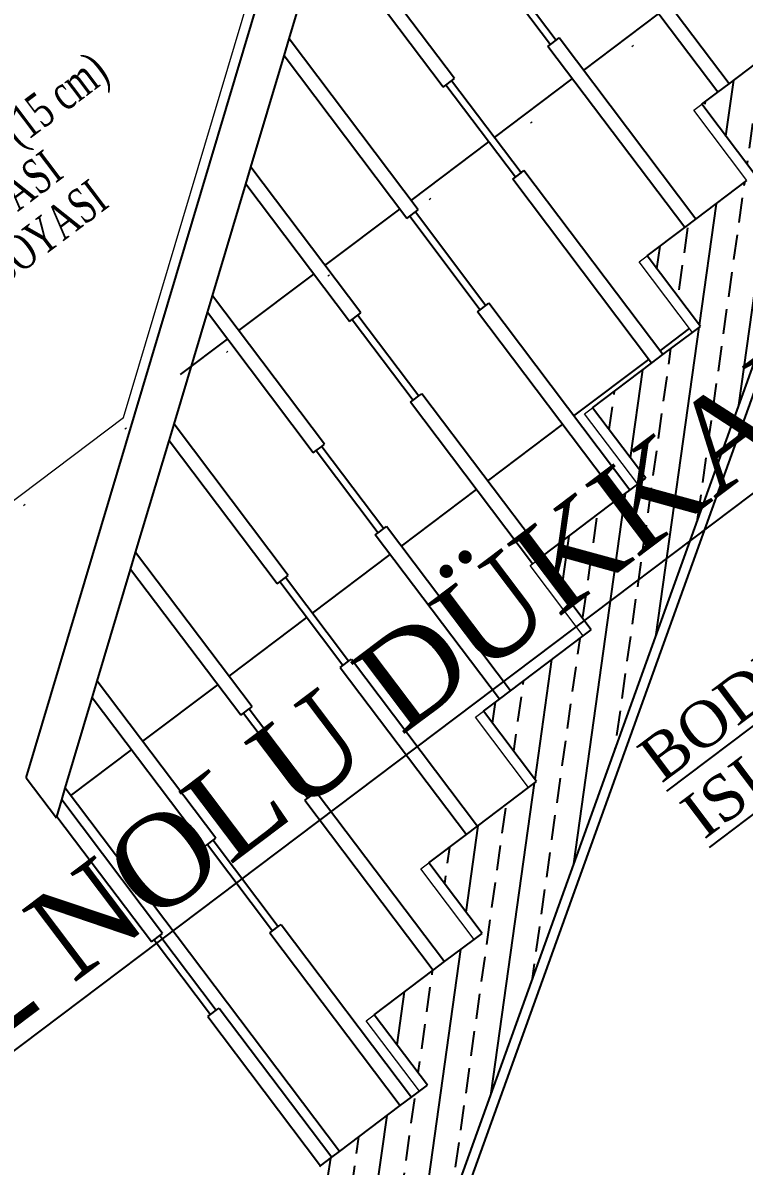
# Model space of a CAD drawing. Header units: millimetres. Extents: x 2232 to 85269, y -3593 to 5869.
# Drawn here: x 3815.8 to 3851.9, y 4172.1 to 4229.2 of the extents above; entities that cross this region are included whole.
import ezdxf

# ---------------------------------------------------------------- set-up
doc = ezdxf.new("R2010")
doc.units = ezdxf.units.MM
doc.linetypes.add('DOTX2', pattern=[0.5, 0, -0.5])
for name, color, linetype, lineweight in [('iz', 1, 'DOTX2', 20), ('sıva iç', 21, 'Continuous', 0), ('ÖLÇÜ İÇ', 7, 'Continuous', 9)]:
    doc.layers.add(name, color=color, linetype=linetype, lineweight=lineweight)
doc.layers.add('Standart', color=7, linetype='Continuous')
doc.layers.add('Yazi', color=7, linetype='Continuous')
doc.styles.add('Times roman', font='times.ttf')
doc.styles.add('UNIVCH', font='times.ttf', dxfattribs={"width": 0.7})

# ---------------------------------------------------------------- blocks, each defined once
blk = doc.blocks.new('IDE991Entity4359')
at = {"layer": 'Standart', "linetype": 'Continuous', "lineweight": -3}
h = blk.add_hatch(dxfattribs=at)
h.set_pattern_fill('ANSI33', color=171, scale=40, style=0)
h.set_pattern_definition([(45, (0, 0), (-7.07107, 7.07107), []), (45, (7.071, 0), (-7.07107, 7.07107), [5, -2.5])])
h.paths.add_polyline_path([(621, 17.35), (405, -123.82), (405, -91.18), (432, -91.18), (432, -73.53), (459, -73.53), (459, -55.88), (486, -55.88), (486, -38.24), (513, -38.24), (513, -20.59), (540, -20.59), (540, -2.94), (567, -2.94), (567, 14.71), (594, 14.71), (594, 32.35), (621, 32.35)])
blk = doc.blocks.new('IDE991Entity4999')
at = {"layer": 'Standart', "color": 159, "linetype": 'Continuous', "lineweight": -3}
blk.add_lwpolyline([(410.2, -2), (425.19, -2)], dxfattribs=at)
blk = doc.blocks.new('IDE991Entity5000')
at = {"layer": 'Standart', "color": 159, "linetype": 'Continuous', "lineweight": -3}
blk.add_lwpolyline([(428.01, -2), (446.79, -2)], dxfattribs=at)
blk = doc.blocks.new('IDE991Entity5001')
at = {"layer": 'Standart', "color": 159, "linetype": 'Continuous', "lineweight": -3}
blk.add_lwpolyline([(449.61, -2), (469.09, -2)], dxfattribs=at)
blk = doc.blocks.new('IDE991Entity5002')
at = {"layer": 'Standart', "color": 159, "linetype": 'Continuous', "lineweight": -3}
blk.add_lwpolyline([(470.51, -2), (489.99, -2)], dxfattribs=at)
blk = doc.blocks.new('IDE991Entity5003')
at = {"layer": 'Standart', "color": 159, "linetype": 'Continuous', "lineweight": -3}
blk.add_lwpolyline([(492.81, -2), (511.59, -2)], dxfattribs=at)
blk = doc.blocks.new('IDE991Entity5004')
at = {"layer": 'Standart', "color": 159, "linetype": 'Continuous', "lineweight": -3}
blk.add_lwpolyline([(514.41, -2), (533.19, -2)], dxfattribs=at)
blk = doc.blocks.new('IDE991Entity5005')
at = {"layer": 'Standart', "color": 159, "linetype": 'Continuous', "lineweight": -3}
blk.add_lwpolyline([(536.01, -2), (554.79, -2)], dxfattribs=at)
blk = doc.blocks.new('IDE991Entity5006')
at = {"layer": 'Standart', "color": 159, "linetype": 'Continuous', "lineweight": -3}
blk.add_lwpolyline([(557.61, -2), (565, -2)], dxfattribs=at)
blk = doc.blocks.new('IDE991Entity5009')
at = {"layer": 'Standart', "color": 159, "linetype": 'Continuous', "lineweight": -3}
blk.add_lwpolyline([(478.2, 52), (489.99, 52)], dxfattribs=at)
blk = doc.blocks.new('IDE991Entity5010')
at = {"layer": 'Standart', "color": 159, "linetype": 'Continuous', "lineweight": -3}
blk.add_lwpolyline([(492.81, 52), (511.59, 52)], dxfattribs=at)
blk = doc.blocks.new('IDE991Entity5011')
at = {"layer": 'Standart', "color": 159, "linetype": 'Continuous', "lineweight": -3}
blk.add_lwpolyline([(514.41, 52), (533.19, 52)], dxfattribs=at)
blk = doc.blocks.new('IDE991Entity5012')
at = {"layer": 'Standart', "color": 159, "linetype": 'Continuous', "lineweight": -3}
blk.add_lwpolyline([(536.01, 52), (555.49, 52)], dxfattribs=at)
blk = doc.blocks.new('IDE991Entity5013')
at = {"layer": 'Standart', "color": 159, "linetype": 'Continuous', "lineweight": -3}
blk.add_lwpolyline([(556.91, 52), (576.39, 52)], dxfattribs=at)
blk = doc.blocks.new('IDE991Entity5014')
at = {"layer": 'Standart', "color": 159, "linetype": 'Continuous', "lineweight": -3}
blk.add_lwpolyline([(579.21, 52), (597.99, 52)], dxfattribs=at)
blk = doc.blocks.new('IDE991Entity5028')
at = {"layer": 'Standart', "color": 159, "linetype": 'Continuous', "lineweight": -3}
blk.add_lwpolyline([(410, -91.18), (410, -0.15)], dxfattribs=at)
blk = doc.blocks.new('IDE991Entity5179')
at = {"layer": 'Standart', "color": 134, "linetype": 'Continuous', "lineweight": -3}
blk.add_lwpolyline([(405.2, -53.76), (405.2, -91.18)], dxfattribs=at)
blk = doc.blocks.new('IDE991Entity5180')
at = {"layer": 'Standart', "color": 134, "linetype": 'Continuous', "lineweight": -3}
blk.add_lwpolyline([(405.2, -53.76), (405.9, -53.76)], dxfattribs=at)
blk = doc.blocks.new('IDE991Entity5181')
at = {"layer": 'Standart', "color": 134, "linetype": 'Continuous', "lineweight": -3}
blk.add_lwpolyline([(405.9, -35.05), (405.9, -53.76)], dxfattribs=at)
blk = doc.blocks.new('IDE991Entity5182')
at = {"layer": 'Standart', "color": 134, "linetype": 'Continuous', "lineweight": -3}
blk.add_lwpolyline([(405.2, -35.05), (405.2, -3.68)], dxfattribs=at)
blk = doc.blocks.new('IDE991Entity5183')
at = {"layer": 'Standart', "color": 134, "linetype": 'Continuous', "lineweight": -3}
blk.add_lwpolyline([(405.2, -35.05), (405.9, -35.05)], dxfattribs=at)
blk = doc.blocks.new('IDE991Entity5184')
at = {"layer": 'Standart', "color": 134, "linetype": 'Continuous', "lineweight": -3}
blk.add_lwpolyline([(408.03, -53.76), (408.03, -91.18)], dxfattribs=at)
blk = doc.blocks.new('IDE991Entity5185')
at = {"layer": 'Standart', "color": 134, "linetype": 'Continuous', "lineweight": -3}
blk.add_lwpolyline([(407.32, -35.05), (407.32, -53.76)], dxfattribs=at)
blk = doc.blocks.new('IDE991Entity5186')
at = {"layer": 'Standart', "color": 134, "linetype": 'Continuous', "lineweight": -3}
blk.add_lwpolyline([(408.03, -35.05), (408.03, -1.6)], dxfattribs=at)
blk = doc.blocks.new('IDE991Entity5187')
at = {"layer": 'Standart', "color": 134, "linetype": 'Continuous', "lineweight": -3}
blk.add_lwpolyline([(425.19, -47.88), (425.19, -91.18)], dxfattribs=at)
blk = doc.blocks.new('IDE991Entity5188')
at = {"layer": 'Standart', "color": 134, "linetype": 'Continuous', "lineweight": -3}
blk.add_lwpolyline([(425.19, -47.88), (425.89, -47.88)], dxfattribs=at)
blk = doc.blocks.new('IDE991Entity5189')
at = {"layer": 'Standart', "color": 134, "linetype": 'Continuous', "lineweight": -3}
blk.add_lwpolyline([(425.89, -26.24), (425.89, -47.88)], dxfattribs=at)
blk = doc.blocks.new('IDE991Entity5190')
at = {"layer": 'Standart', "color": 134, "linetype": 'Continuous', "lineweight": -3}
blk.add_lwpolyline([(425.19, -26.24), (425.19, 11.02)], dxfattribs=at)
blk = doc.blocks.new('IDE991Entity5191')
at = {"layer": 'Standart', "color": 134, "linetype": 'Continuous', "lineweight": -3}
blk.add_lwpolyline([(425.19, -26.24), (425.89, -26.24)], dxfattribs=at)
blk = doc.blocks.new('IDE991Entity5192')
at = {"layer": 'Standart', "color": 134, "linetype": 'Continuous', "lineweight": -3}
blk.add_lwpolyline([(428.01, -47.88), (428.01, -91.18)], dxfattribs=at)
blk = doc.blocks.new('IDE991Entity5193')
at = {"layer": 'Standart', "color": 134, "linetype": 'Continuous', "lineweight": -3}
blk.add_lwpolyline([(427.31, -26.24), (427.31, -47.88)], dxfattribs=at)
blk = doc.blocks.new('IDE991Entity5194')
at = {"layer": 'Standart', "color": 134, "linetype": 'Continuous', "lineweight": -3}
blk.add_lwpolyline([(428.01, -26.24), (428.01, 13.1)], dxfattribs=at)
blk = doc.blocks.new('IDE991Entity5195')
at = {"layer": 'Standart', "color": 134, "linetype": 'Continuous', "lineweight": -3}
blk.add_lwpolyline([(446.79, -30.94), (446.79, -73.53)], dxfattribs=at)
blk = doc.blocks.new('IDE991Entity5196')
at = {"layer": 'Standart', "color": 134, "linetype": 'Continuous', "lineweight": -3}
blk.add_lwpolyline([(446.79, -30.94), (447.49, -30.94)], dxfattribs=at)
blk = doc.blocks.new('IDE991Entity5197')
at = {"layer": 'Standart', "color": 134, "linetype": 'Continuous', "lineweight": -3}
blk.add_lwpolyline([(447.49, -9.65), (447.49, -30.94)], dxfattribs=at)
blk = doc.blocks.new('IDE991Entity5198')
at = {"layer": 'Standart', "color": 134, "linetype": 'Continuous', "lineweight": -3}
blk.add_lwpolyline([(446.79, -9.65), (446.79, 26.9)], dxfattribs=at)
blk = doc.blocks.new('IDE991Entity5199')
at = {"layer": 'Standart', "color": 134, "linetype": 'Continuous', "lineweight": -3}
blk.add_lwpolyline([(446.79, -9.65), (447.49, -9.65)], dxfattribs=at)
blk = doc.blocks.new('IDE991Entity5200')
at = {"layer": 'Standart', "color": 134, "linetype": 'Continuous', "lineweight": -3}
blk.add_lwpolyline([(449.61, -30.94), (449.61, -73.53)], dxfattribs=at)
blk = doc.blocks.new('IDE991Entity5201')
at = {"layer": 'Standart', "color": 134, "linetype": 'Continuous', "lineweight": -3}
blk.add_lwpolyline([(448.91, -9.65), (448.91, -30.94)], dxfattribs=at)
blk = doc.blocks.new('IDE991Entity5202')
at = {"layer": 'Standart', "color": 134, "linetype": 'Continuous', "lineweight": -3}
blk.add_lwpolyline([(449.61, -9.65), (449.61, 28.98)], dxfattribs=at)
blk = doc.blocks.new('IDE991Entity5203')
at = {"layer": 'Standart', "color": 134, "linetype": 'Continuous', "lineweight": -3}
blk.add_lwpolyline([(468.39, -14), (468.39, -55.88)], dxfattribs=at)
blk = doc.blocks.new('IDE991Entity5204')
at = {"layer": 'Standart', "color": 134, "linetype": 'Continuous', "lineweight": -3}
blk.add_lwpolyline([(468.39, -14), (469.09, -14)], dxfattribs=at)
blk = doc.blocks.new('IDE991Entity5205')
at = {"layer": 'Standart', "color": 134, "linetype": 'Continuous', "lineweight": -3}
blk.add_lwpolyline([(469.09, -14), (469.09, 6.94)], dxfattribs=at)
blk = doc.blocks.new('IDE991Entity5206')
at = {"layer": 'Standart', "color": 134, "linetype": 'Continuous', "lineweight": -3}
blk.add_lwpolyline([(468.39, 6.94), (468.39, 42.78)], dxfattribs=at)
blk = doc.blocks.new('IDE991Entity5207')
at = {"layer": 'Standart', "color": 134, "linetype": 'Continuous', "lineweight": -3}
blk.add_lwpolyline([(468.39, 6.94), (469.09, 6.94)], dxfattribs=at)
blk = doc.blocks.new('IDE991Entity5208')
at = {"layer": 'Standart', "color": 134, "linetype": 'Continuous', "lineweight": -3}
blk.add_lwpolyline([(471.21, -14), (471.21, -55.88)], dxfattribs=at)
blk = doc.blocks.new('IDE991Entity5209')
at = {"layer": 'Standart', "color": 134, "linetype": 'Continuous', "lineweight": -3}
blk.add_lwpolyline([(470.51, -14), (470.51, 6.94)], dxfattribs=at)
blk = doc.blocks.new('IDE991Entity5210')
at = {"layer": 'Standart', "color": 134, "linetype": 'Continuous', "lineweight": -3}
blk.add_lwpolyline([(471.21, 6.94), (471.21, 44.86)], dxfattribs=at)
blk = doc.blocks.new('IDE991Entity5211')
at = {"layer": 'Standart', "color": 134, "linetype": 'Continuous', "lineweight": -3}
blk.add_lwpolyline([(489.99, -38.24), (489.99, 2.94)], dxfattribs=at)
blk = doc.blocks.new('IDE991Entity5212')
at = {"layer": 'Standart', "color": 134, "linetype": 'Continuous', "lineweight": -3}
blk.add_lwpolyline([(489.99, 2.94), (490.69, 2.94)], dxfattribs=at)
blk = doc.blocks.new('IDE991Entity5213')
at = {"layer": 'Standart', "color": 134, "linetype": 'Continuous', "lineweight": -3}
blk.add_lwpolyline([(490.69, 23.53), (490.69, 2.94)], dxfattribs=at)
blk = doc.blocks.new('IDE991Entity5214')
at = {"layer": 'Standart', "color": 134, "linetype": 'Continuous', "lineweight": -3}
blk.add_lwpolyline([(489.99, 23.53), (489.99, 58.67)], dxfattribs=at)
blk = doc.blocks.new('IDE991Entity5215')
at = {"layer": 'Standart', "color": 134, "linetype": 'Continuous', "lineweight": -3}
blk.add_lwpolyline([(489.99, 23.53), (490.69, 23.53)], dxfattribs=at)
blk = doc.blocks.new('IDE991Entity5216')
at = {"layer": 'Standart', "color": 134, "linetype": 'Continuous', "lineweight": -3}
blk.add_lwpolyline([(492.81, -38.24), (492.81, 2.94)], dxfattribs=at)
blk = doc.blocks.new('IDE991Entity5217')
at = {"layer": 'Standart', "color": 134, "linetype": 'Continuous', "lineweight": -3}
blk.add_lwpolyline([(492.11, 23.53), (492.11, 2.94)], dxfattribs=at)
blk = doc.blocks.new('IDE991Entity5218')
at = {"layer": 'Standart', "color": 134, "linetype": 'Continuous', "lineweight": -3}
blk.add_lwpolyline([(492.81, 23.53), (492.81, 60.75)], dxfattribs=at)
blk = doc.blocks.new('IDE991Entity5219')
at = {"layer": 'Standart', "color": 134, "linetype": 'Continuous', "lineweight": -3}
blk.add_lwpolyline([(511.59, -20.59), (511.59, 19.88)], dxfattribs=at)
blk = doc.blocks.new('IDE991Entity5220')
at = {"layer": 'Standart', "color": 134, "linetype": 'Continuous', "lineweight": -3}
blk.add_lwpolyline([(511.59, 19.88), (512.29, 19.88)], dxfattribs=at)
blk = doc.blocks.new('IDE991Entity5221')
at = {"layer": 'Standart', "color": 134, "linetype": 'Continuous', "lineweight": -3}
blk.add_lwpolyline([(512.29, 40.12), (512.29, 19.88)], dxfattribs=at)
blk = doc.blocks.new('IDE991Entity5222')
at = {"layer": 'Standart', "color": 134, "linetype": 'Continuous', "lineweight": -3}
blk.add_lwpolyline([(511.59, 40.12), (511.59, 74.55)], dxfattribs=at)
blk = doc.blocks.new('IDE991Entity5223')
at = {"layer": 'Standart', "color": 134, "linetype": 'Continuous', "lineweight": -3}
blk.add_lwpolyline([(511.59, 40.12), (512.29, 40.12)], dxfattribs=at)
blk = doc.blocks.new('IDE991Entity5224')
at = {"layer": 'Standart', "color": 134, "linetype": 'Continuous', "lineweight": -3}
blk.add_lwpolyline([(514.41, -20.59), (514.41, 19.88)], dxfattribs=at)
blk = doc.blocks.new('IDE991Entity5225')
at = {"layer": 'Standart', "color": 134, "linetype": 'Continuous', "lineweight": -3}
blk.add_lwpolyline([(513.71, 40.12), (513.71, 19.88)], dxfattribs=at)
blk = doc.blocks.new('IDE991Entity5226')
at = {"layer": 'Standart', "color": 134, "linetype": 'Continuous', "lineweight": -3}
blk.add_lwpolyline([(514.41, 40.12), (514.41, 76.63)], dxfattribs=at)
blk = doc.blocks.new('IDE991Entity5227')
at = {"layer": 'Standart', "color": 134, "linetype": 'Continuous', "lineweight": -3}
blk.add_lwpolyline([(533.19, -20.59), (533.19, 26.24)], dxfattribs=at)
blk = doc.blocks.new('IDE991Entity5228')
at = {"layer": 'Standart', "color": 134, "linetype": 'Continuous', "lineweight": -3}
blk.add_lwpolyline([(533.19, 26.24), (533.89, 26.24)], dxfattribs=at)
blk = doc.blocks.new('IDE991Entity5229')
at = {"layer": 'Standart', "color": 134, "linetype": 'Continuous', "lineweight": -3}
blk.add_lwpolyline([(533.89, 49.65), (533.89, 26.24)], dxfattribs=at)
blk = doc.blocks.new('IDE991Entity5230')
at = {"layer": 'Standart', "color": 134, "linetype": 'Continuous', "lineweight": -3}
blk.add_lwpolyline([(533.19, 49.65), (533.19, 90.43)], dxfattribs=at)
blk = doc.blocks.new('IDE991Entity5231')
at = {"layer": 'Standart', "color": 134, "linetype": 'Continuous', "lineweight": -3}
blk.add_lwpolyline([(533.19, 49.65), (533.89, 49.65)], dxfattribs=at)
blk = doc.blocks.new('IDE991Entity5232')
at = {"layer": 'Standart', "color": 134, "linetype": 'Continuous', "lineweight": -3}
blk.add_lwpolyline([(536.01, -20.59), (536.01, 26.24)], dxfattribs=at)
blk = doc.blocks.new('IDE991Entity5233')
at = {"layer": 'Standart', "color": 134, "linetype": 'Continuous', "lineweight": -3}
blk.add_lwpolyline([(535.31, 49.65), (535.31, 26.24)], dxfattribs=at)
blk = doc.blocks.new('IDE991Entity5234')
at = {"layer": 'Standart', "color": 134, "linetype": 'Continuous', "lineweight": -3}
blk.add_lwpolyline([(536.01, 49.65), (536.01, 92.51)], dxfattribs=at)
blk = doc.blocks.new('IDE991Entity5235')
at = {"layer": 'Standart', "color": 134, "linetype": 'Continuous', "lineweight": -3}
blk.add_lwpolyline([(554.79, -2.94), (554.79, 43.18)], dxfattribs=at)
blk = doc.blocks.new('IDE991Entity5236')
at = {"layer": 'Standart', "color": 134, "linetype": 'Continuous', "lineweight": -3}
blk.add_lwpolyline([(554.79, 43.18), (555.49, 43.18)], dxfattribs=at)
blk = doc.blocks.new('IDE991Entity5237')
at = {"layer": 'Standart', "color": 134, "linetype": 'Continuous', "lineweight": -3}
blk.add_lwpolyline([(555.49, 43.18), (555.49, 66.24)], dxfattribs=at)
blk = doc.blocks.new('IDE991Entity5238')
at = {"layer": 'Standart', "color": 134, "linetype": 'Continuous', "lineweight": -3}
blk.add_lwpolyline([(554.79, 66.24), (554.79, 106.31)], dxfattribs=at)
blk = doc.blocks.new('IDE991Entity5239')
at = {"layer": 'Standart', "color": 134, "linetype": 'Continuous', "lineweight": -3}
blk.add_lwpolyline([(554.79, 66.24), (555.49, 66.24)], dxfattribs=at)
blk = doc.blocks.new('IDE991Entity5240')
at = {"layer": 'Standart', "color": 134, "linetype": 'Continuous', "lineweight": -3}
blk.add_lwpolyline([(557.61, -2.94), (557.61, 43.18)], dxfattribs=at)
blk = doc.blocks.new('IDE991Entity5241')
at = {"layer": 'Standart', "color": 134, "linetype": 'Continuous', "lineweight": -3}
blk.add_lwpolyline([(556.91, 43.18), (556.91, 66.24)], dxfattribs=at)
blk = doc.blocks.new('IDE991Entity5242')
at = {"layer": 'Standart', "color": 134, "linetype": 'Continuous', "lineweight": -3}
blk.add_lwpolyline([(557.61, 66.24), (557.61, 108.39)], dxfattribs=at)
blk = doc.blocks.new('IDE991Entity5243')
at = {"layer": 'Standart', "color": 134, "linetype": 'Continuous', "lineweight": -3}
blk.add_lwpolyline([(576.39, 14.71), (576.39, 60.12)], dxfattribs=at)
blk = doc.blocks.new('IDE991Entity5244')
at = {"layer": 'Standart', "color": 134, "linetype": 'Continuous', "lineweight": -3}
blk.add_lwpolyline([(576.39, 60.12), (577.09, 60.12)], dxfattribs=at)
blk = doc.blocks.new('IDE991Entity5245')
at = {"layer": 'Standart', "color": 134, "linetype": 'Continuous', "lineweight": -3}
blk.add_lwpolyline([(577.09, 82.82), (577.09, 60.12)], dxfattribs=at)
blk = doc.blocks.new('IDE991Entity5248')
at = {"layer": 'Standart', "color": 134, "linetype": 'Continuous', "lineweight": -3}
blk.add_lwpolyline([(579.21, 14.71), (579.21, 60.12)], dxfattribs=at)
blk = doc.blocks.new('IDE991Entity5249')
at = {"layer": 'Standart', "color": 134, "linetype": 'Continuous', "lineweight": -3}
blk.add_lwpolyline([(578.51, 82.82), (578.51, 60.12)], dxfattribs=at)
blk = doc.blocks.new('IDE991Entity5251')
at = {"layer": 'Standart', "color": 134, "linetype": 'Continuous', "lineweight": -3}
blk.add_lwpolyline([(597.99, 32.35), (597.99, 77.06)], dxfattribs=at)
blk = doc.blocks.new('IDE991Entity5256')
at = {"layer": 'Standart', "color": 134, "linetype": 'Continuous', "lineweight": -3}
blk.add_lwpolyline([(600.81, 32.35), (600.81, 77.06)], dxfattribs=at)
blk = doc.blocks.new('IDE991Entity5268')
at = {"layer": 'Standart', "color": 134, "linetype": 'Continuous', "lineweight": -3}
blk.add_lwpolyline([(405, 6.18), (621, 165)], dxfattribs=at)
blk = doc.blocks.new('IDE991Entity5269')
at = {"layer": 'Standart', "color": 134, "linetype": 'Continuous', "lineweight": -3}
blk.add_lwpolyline([(405, -3.82), (405.2, -3.68)], dxfattribs=at)
blk = doc.blocks.new('IDE991Entity5270')
at = {"layer": 'Standart', "color": 134, "linetype": 'Continuous', "lineweight": -3}
blk.add_lwpolyline([(405, 6.18), (405, -3.82)], dxfattribs=at)
blk = doc.blocks.new('IDE991Entity5567')
at = {"layer": 'Standart', "color": 159, "linetype": 'Continuous', "lineweight": -3}
blk.add_lwpolyline([(405, -123.82), (648, 35)], dxfattribs=at)
blk = doc.blocks.new('IDE991Entity5568')
at = {"layer": 'Standart', "color": 159, "linetype": 'Continuous', "lineweight": -3}
blk.add_lwpolyline([(432, -91.18), (432, -73.53)], dxfattribs=at)
blk = doc.blocks.new('IDE991Entity5569')
at = {"layer": 'Standart', "color": 159, "linetype": 'Continuous', "lineweight": -3}
blk.add_lwpolyline([(405, -91.18), (405.2, -91.18)], dxfattribs=at)
blk = doc.blocks.new('IDE991Entity5570')
at = {"layer": 'Standart', "color": 159, "linetype": 'Continuous', "lineweight": -3}
blk.add_lwpolyline([(430, -91.18), (432, -91.18)], dxfattribs=at)
blk = doc.blocks.new('IDE991Entity5571')
at = {"layer": 'Standart', "color": 159, "linetype": 'Continuous', "lineweight": -3}
blk.add_lwpolyline([(459, -73.53), (459, -55.88)], dxfattribs=at)
blk = doc.blocks.new('IDE991Entity5572')
at = {"layer": 'Standart', "color": 159, "linetype": 'Continuous', "lineweight": -3}
blk.add_lwpolyline([(432, -73.53), (446.79, -73.53)], dxfattribs=at)
blk = doc.blocks.new('IDE991Entity5573')
at = {"layer": 'Standart', "color": 159, "linetype": 'Continuous', "lineweight": -3}
blk.add_lwpolyline([(457, -73.53), (459, -73.53)], dxfattribs=at)
blk = doc.blocks.new('IDE991Entity5574')
at = {"layer": 'Standart', "color": 159, "linetype": 'Continuous', "lineweight": -3}
blk.add_lwpolyline([(486, -55.88), (486, -38.24)], dxfattribs=at)
blk = doc.blocks.new('IDE991Entity5575')
at = {"layer": 'Standart', "color": 159, "linetype": 'Continuous', "lineweight": -3}
blk.add_lwpolyline([(459, -55.88), (468.39, -55.88)], dxfattribs=at)
blk = doc.blocks.new('IDE991Entity5576')
at = {"layer": 'Standart', "color": 159, "linetype": 'Continuous', "lineweight": -3}
blk.add_lwpolyline([(484, -55.88), (486, -55.88)], dxfattribs=at)
blk = doc.blocks.new('IDE991Entity5577')
at = {"layer": 'Standart', "color": 159, "linetype": 'Continuous', "lineweight": -3}
blk.add_lwpolyline([(513, -38.24), (513, -20.59)], dxfattribs=at)
blk = doc.blocks.new('IDE991Entity5578')
at = {"layer": 'Standart', "color": 159, "linetype": 'Continuous', "lineweight": -3}
blk.add_lwpolyline([(486, -38.24), (489.99, -38.24)], dxfattribs=at)
blk = doc.blocks.new('IDE991Entity5579')
at = {"layer": 'Standart', "color": 159, "linetype": 'Continuous', "lineweight": -3}
blk.add_lwpolyline([(511, -38.24), (513, -38.24)], dxfattribs=at)
blk = doc.blocks.new('IDE991Entity5580')
at = {"layer": 'Standart', "color": 159, "linetype": 'Continuous', "lineweight": -3}
blk.add_lwpolyline([(540, -20.59), (540, -2.94)], dxfattribs=at)
blk = doc.blocks.new('IDE991Entity5581')
at = {"layer": 'Standart', "color": 159, "linetype": 'Continuous', "lineweight": -3}
blk.add_lwpolyline([(513, -20.59), (514.41, -20.59)], dxfattribs=at)
blk = doc.blocks.new('IDE991Entity5582')
at = {"layer": 'Standart', "color": 159, "linetype": 'Continuous', "lineweight": -3}
blk.add_lwpolyline([(538, -20.59), (540, -20.59)], dxfattribs=at)
blk = doc.blocks.new('IDE991Entity5583')
at = {"layer": 'Standart', "color": 159, "linetype": 'Continuous', "lineweight": -3}
blk.add_lwpolyline([(567, -2.94), (567, 14.71)], dxfattribs=at)
blk = doc.blocks.new('IDE991Entity5584')
at = {"layer": 'Standart', "color": 159, "linetype": 'Continuous', "lineweight": -3}
blk.add_lwpolyline([(540, -2.94), (554.79, -2.94)], dxfattribs=at)
blk = doc.blocks.new('IDE991Entity5585')
at = {"layer": 'Standart', "color": 159, "linetype": 'Continuous', "lineweight": -3}
blk.add_lwpolyline([(565, -2.94), (567, -2.94)], dxfattribs=at)
blk = doc.blocks.new('IDE991Entity5586')
at = {"layer": 'Standart', "color": 159, "linetype": 'Continuous', "lineweight": -3}
blk.add_lwpolyline([(594, 14.71), (594, 32.35)], dxfattribs=at)
blk = doc.blocks.new('IDE991Entity5587')
at = {"layer": 'Standart', "color": 159, "linetype": 'Continuous', "lineweight": -3}
blk.add_lwpolyline([(567, 14.71), (576.39, 14.71)], dxfattribs=at)
blk = doc.blocks.new('IDE991Entity5590')
at = {"layer": 'Standart', "color": 159, "linetype": 'Continuous', "lineweight": -3}
blk.add_lwpolyline([(594, 32.35), (597.99, 32.35)], dxfattribs=at)
blk = doc.blocks.new('IDE991Entity5730')
at = {"layer": 'Standart', "color": 163, "linetype": 'Continuous', "lineweight": 5}
blk.add_lwpolyline([(430, -91.18), (430, -73.53)], dxfattribs=at)
blk = doc.blocks.new('IDE991Entity5731')
at = {"layer": 'Standart', "color": 163, "linetype": 'Continuous', "lineweight": 5}
blk.add_lwpolyline([(430, -73.53), (432, -73.53)], dxfattribs=at)
blk = doc.blocks.new('IDE991Entity5732')
at = {"layer": 'Standart', "color": 163, "linetype": 'Continuous', "lineweight": 5}
blk.add_lwpolyline([(457, -73.53), (457, -55.88)], dxfattribs=at)
blk = doc.blocks.new('IDE991Entity5733')
at = {"layer": 'Standart', "color": 163, "linetype": 'Continuous', "lineweight": 5}
blk.add_lwpolyline([(457, -55.88), (459, -55.88)], dxfattribs=at)
blk = doc.blocks.new('IDE991Entity5734')
at = {"layer": 'Standart', "color": 163, "linetype": 'Continuous', "lineweight": 5}
blk.add_lwpolyline([(484, -55.88), (484, -38.24)], dxfattribs=at)
blk = doc.blocks.new('IDE991Entity5735')
at = {"layer": 'Standart', "color": 163, "linetype": 'Continuous', "lineweight": 5}
blk.add_lwpolyline([(484, -38.24), (486, -38.24)], dxfattribs=at)
blk = doc.blocks.new('IDE991Entity5736')
at = {"layer": 'Standart', "color": 163, "linetype": 'Continuous', "lineweight": 5}
blk.add_lwpolyline([(511, -38.24), (511, -20.59)], dxfattribs=at)
blk = doc.blocks.new('IDE991Entity5737')
at = {"layer": 'Standart', "color": 163, "linetype": 'Continuous', "lineweight": 5}
blk.add_lwpolyline([(511, -20.59), (511.59, -20.59)], dxfattribs=at)
blk = doc.blocks.new('IDE991Entity5738')
at = {"layer": 'Standart', "color": 163, "linetype": 'Continuous', "lineweight": 5}
blk.add_lwpolyline([(538, -20.59), (538, -2.94)], dxfattribs=at)
blk = doc.blocks.new('IDE991Entity5739')
at = {"layer": 'Standart', "color": 163, "linetype": 'Continuous', "lineweight": 5}
blk.add_lwpolyline([(538, -2.94), (540, -2.94)], dxfattribs=at)
blk = doc.blocks.new('IDE991Entity5740')
at = {"layer": 'Standart', "color": 163, "linetype": 'Continuous', "lineweight": 5}
blk.add_lwpolyline([(565, -2.94), (565, 14.71)], dxfattribs=at)
blk = doc.blocks.new('IDE991Entity5741')
at = {"layer": 'Standart', "color": 163, "linetype": 'Continuous', "lineweight": 5}
blk.add_lwpolyline([(565, 14.71), (567, 14.71)], dxfattribs=at)
blk = doc.blocks.new('IDE991Entity5742')
at = {"layer": 'Standart', "color": 163, "linetype": 'Continuous', "lineweight": 5}
blk.add_lwpolyline([(592, 14.71), (592, 32.35)], dxfattribs=at)
blk = doc.blocks.new('IDE991Entity5743')
at = {"layer": 'Standart', "color": 163, "linetype": 'Continuous', "lineweight": 5}
blk.add_lwpolyline([(592, 32.35), (594, 32.35)], dxfattribs=at)
blk = doc.blocks.new('IDE991Entity6462')
at = {"layer": 'Standart', "color": 134, "linetype": 'Continuous', "lineweight": -3}
blk.add_lwpolyline([(405.9, -53.76), (407.32, -53.76)], dxfattribs=at)
blk = doc.blocks.new('IDE991Entity6463')
at = {"layer": 'Standart', "color": 134, "linetype": 'Continuous', "lineweight": -3}
blk.add_lwpolyline([(407.32, -53.76), (408.03, -53.76)], dxfattribs=at)
blk = doc.blocks.new('IDE991Entity6464')
at = {"layer": 'Standart', "color": 134, "linetype": 'Continuous', "lineweight": -3}
blk.add_lwpolyline([(405.9, -35.05), (407.32, -35.05)], dxfattribs=at)
blk = doc.blocks.new('IDE991Entity6465')
at = {"layer": 'Standart', "color": 134, "linetype": 'Continuous', "lineweight": -3}
blk.add_lwpolyline([(407.32, -35.05), (408.03, -35.05)], dxfattribs=at)
blk = doc.blocks.new('IDE991Entity6466')
at = {"layer": 'Standart', "color": 134, "linetype": 'Continuous', "lineweight": -3}
blk.add_lwpolyline([(425.89, -47.88), (427.31, -47.88)], dxfattribs=at)
blk = doc.blocks.new('IDE991Entity6467')
at = {"layer": 'Standart', "color": 134, "linetype": 'Continuous', "lineweight": -3}
blk.add_lwpolyline([(427.31, -47.88), (428.01, -47.88)], dxfattribs=at)
blk = doc.blocks.new('IDE991Entity6468')
at = {"layer": 'Standart', "color": 134, "linetype": 'Continuous', "lineweight": -3}
blk.add_lwpolyline([(425.89, -26.24), (427.31, -26.24)], dxfattribs=at)
blk = doc.blocks.new('IDE991Entity6469')
at = {"layer": 'Standart', "color": 134, "linetype": 'Continuous', "lineweight": -3}
blk.add_lwpolyline([(427.31, -26.24), (428.01, -26.24)], dxfattribs=at)
blk = doc.blocks.new('IDE991Entity6470')
at = {"layer": 'Standart', "color": 134, "linetype": 'Continuous', "lineweight": -3}
blk.add_lwpolyline([(447.49, -30.94), (448.91, -30.94)], dxfattribs=at)
blk = doc.blocks.new('IDE991Entity6471')
at = {"layer": 'Standart', "color": 134, "linetype": 'Continuous', "lineweight": -3}
blk.add_lwpolyline([(448.91, -30.94), (449.61, -30.94)], dxfattribs=at)
blk = doc.blocks.new('IDE991Entity6472')
at = {"layer": 'Standart', "color": 134, "linetype": 'Continuous', "lineweight": -3}
blk.add_lwpolyline([(447.49, -9.65), (448.91, -9.65)], dxfattribs=at)
blk = doc.blocks.new('IDE991Entity6473')
at = {"layer": 'Standart', "color": 134, "linetype": 'Continuous', "lineweight": -3}
blk.add_lwpolyline([(448.91, -9.65), (449.61, -9.65)], dxfattribs=at)
blk = doc.blocks.new('IDE991Entity6474')
at = {"layer": 'Standart', "color": 134, "linetype": 'Continuous', "lineweight": -3}
blk.add_lwpolyline([(469.09, -14), (470.51, -14)], dxfattribs=at)
blk = doc.blocks.new('IDE991Entity6475')
at = {"layer": 'Standart', "color": 134, "linetype": 'Continuous', "lineweight": -3}
blk.add_lwpolyline([(470.51, -14), (471.21, -14)], dxfattribs=at)
blk = doc.blocks.new('IDE991Entity6476')
at = {"layer": 'Standart', "color": 134, "linetype": 'Continuous', "lineweight": -3}
blk.add_lwpolyline([(469.09, 6.94), (470.51, 6.94)], dxfattribs=at)
blk = doc.blocks.new('IDE991Entity6477')
at = {"layer": 'Standart', "color": 134, "linetype": 'Continuous', "lineweight": -3}
blk.add_lwpolyline([(470.51, 6.94), (471.21, 6.94)], dxfattribs=at)
blk = doc.blocks.new('IDE991Entity6478')
at = {"layer": 'Standart', "color": 134, "linetype": 'Continuous', "lineweight": -3}
blk.add_lwpolyline([(490.69, 2.94), (492.11, 2.94)], dxfattribs=at)
blk = doc.blocks.new('IDE991Entity6479')
at = {"layer": 'Standart', "color": 134, "linetype": 'Continuous', "lineweight": -3}
blk.add_lwpolyline([(492.11, 2.94), (492.81, 2.94)], dxfattribs=at)
blk = doc.blocks.new('IDE991Entity6480')
at = {"layer": 'Standart', "color": 134, "linetype": 'Continuous', "lineweight": -3}
blk.add_lwpolyline([(490.69, 23.53), (492.11, 23.53)], dxfattribs=at)
blk = doc.blocks.new('IDE991Entity6481')
at = {"layer": 'Standart', "color": 134, "linetype": 'Continuous', "lineweight": -3}
blk.add_lwpolyline([(492.11, 23.53), (492.81, 23.53)], dxfattribs=at)
blk = doc.blocks.new('IDE991Entity6482')
at = {"layer": 'Standart', "color": 134, "linetype": 'Continuous', "lineweight": -3}
blk.add_lwpolyline([(512.29, 19.88), (513.71, 19.88)], dxfattribs=at)
blk = doc.blocks.new('IDE991Entity6483')
at = {"layer": 'Standart', "color": 134, "linetype": 'Continuous', "lineweight": -3}
blk.add_lwpolyline([(513.71, 19.88), (514.41, 19.88)], dxfattribs=at)
blk = doc.blocks.new('IDE991Entity6484')
at = {"layer": 'Standart', "color": 134, "linetype": 'Continuous', "lineweight": -3}
blk.add_lwpolyline([(512.29, 40.12), (513.71, 40.12)], dxfattribs=at)
blk = doc.blocks.new('IDE991Entity6485')
at = {"layer": 'Standart', "color": 134, "linetype": 'Continuous', "lineweight": -3}
blk.add_lwpolyline([(513.71, 40.12), (514.41, 40.12)], dxfattribs=at)
blk = doc.blocks.new('IDE991Entity6486')
at = {"layer": 'Standart', "color": 134, "linetype": 'Continuous', "lineweight": -3}
blk.add_lwpolyline([(533.89, 26.24), (535.31, 26.24)], dxfattribs=at)
blk = doc.blocks.new('IDE991Entity6487')
at = {"layer": 'Standart', "color": 134, "linetype": 'Continuous', "lineweight": -3}
blk.add_lwpolyline([(535.31, 26.24), (536.01, 26.24)], dxfattribs=at)
blk = doc.blocks.new('IDE991Entity6488')
at = {"layer": 'Standart', "color": 134, "linetype": 'Continuous', "lineweight": -3}
blk.add_lwpolyline([(533.89, 49.65), (535.31, 49.65)], dxfattribs=at)
blk = doc.blocks.new('IDE991Entity6489')
at = {"layer": 'Standart', "color": 134, "linetype": 'Continuous', "lineweight": -3}
blk.add_lwpolyline([(535.31, 49.65), (536.01, 49.65)], dxfattribs=at)
blk = doc.blocks.new('IDE991Entity6490')
at = {"layer": 'Standart', "color": 134, "linetype": 'Continuous', "lineweight": -3}
blk.add_lwpolyline([(555.49, 43.18), (556.91, 43.18)], dxfattribs=at)
blk = doc.blocks.new('IDE991Entity6491')
at = {"layer": 'Standart', "color": 134, "linetype": 'Continuous', "lineweight": -3}
blk.add_lwpolyline([(556.91, 43.18), (557.61, 43.18)], dxfattribs=at)
blk = doc.blocks.new('IDE991Entity6492')
at = {"layer": 'Standart', "color": 134, "linetype": 'Continuous', "lineweight": -3}
blk.add_lwpolyline([(555.49, 66.24), (556.91, 66.24)], dxfattribs=at)
blk = doc.blocks.new('IDE991Entity6493')
at = {"layer": 'Standart', "color": 134, "linetype": 'Continuous', "lineweight": -3}
blk.add_lwpolyline([(556.91, 66.24), (557.61, 66.24)], dxfattribs=at)
blk = doc.blocks.new('IDE991Entity6494')
at = {"layer": 'Standart', "color": 134, "linetype": 'Continuous', "lineweight": -3}
blk.add_lwpolyline([(577.09, 60.12), (578.51, 60.12)], dxfattribs=at)
blk = doc.blocks.new('IDE991Entity6495')
at = {"layer": 'Standart', "color": 134, "linetype": 'Continuous', "lineweight": -3}
blk.add_lwpolyline([(578.51, 60.12), (579.21, 60.12)], dxfattribs=at)
blk = doc.blocks.new('IDE991Entity6506')
at = {"layer": 'Standart', "color": 134, "linetype": 'Continuous', "lineweight": -3}
blk.add_lwpolyline([(405.2, -3.68), (408.03, -1.6)], dxfattribs=at)
blk = doc.blocks.new('IDE991Entity6507')
at = {"layer": 'Standart', "color": 134, "linetype": 'Continuous', "lineweight": -3}
blk.add_lwpolyline([(408.03, -1.6), (410, -0.15)], dxfattribs=at)
blk = doc.blocks.new('IDE991Entity6508')
at = {"layer": 'Standart', "color": 134, "linetype": 'Continuous', "lineweight": -3}
blk.add_lwpolyline([(410, -0.15), (425.19, 11.02)], dxfattribs=at)
blk = doc.blocks.new('IDE991Entity6509')
at = {"layer": 'Standart', "color": 134, "linetype": 'Continuous', "lineweight": -3}
blk.add_lwpolyline([(425.19, 11.02), (428.01, 13.1)], dxfattribs=at)
blk = doc.blocks.new('IDE991Entity6510')
at = {"layer": 'Standart', "color": 134, "linetype": 'Continuous', "lineweight": -3}
blk.add_lwpolyline([(428.01, 13.1), (446.79, 26.9)], dxfattribs=at)
blk = doc.blocks.new('IDE991Entity6511')
at = {"layer": 'Standart', "color": 134, "linetype": 'Continuous', "lineweight": -3}
blk.add_lwpolyline([(446.79, 26.9), (449.61, 28.98)], dxfattribs=at)
blk = doc.blocks.new('IDE991Entity6512')
at = {"layer": 'Standart', "color": 134, "linetype": 'Continuous', "lineweight": -3}
blk.add_lwpolyline([(449.61, 28.98), (468.39, 42.78)], dxfattribs=at)
blk = doc.blocks.new('IDE991Entity6513')
at = {"layer": 'Standart', "color": 134, "linetype": 'Continuous', "lineweight": -3}
blk.add_lwpolyline([(468.39, 42.78), (471.21, 44.86)], dxfattribs=at)
blk = doc.blocks.new('IDE991Entity6514')
at = {"layer": 'Standart', "color": 134, "linetype": 'Continuous', "lineweight": -3}
blk.add_lwpolyline([(471.21, 44.86), (489.99, 58.67)], dxfattribs=at)
blk = doc.blocks.new('IDE991Entity6515')
at = {"layer": 'Standart', "color": 134, "linetype": 'Continuous', "lineweight": -3}
blk.add_lwpolyline([(489.99, 58.67), (492.81, 60.75)], dxfattribs=at)
blk = doc.blocks.new('IDE991Entity6516')
at = {"layer": 'Standart', "color": 134, "linetype": 'Continuous', "lineweight": -3}
blk.add_lwpolyline([(492.81, 60.75), (511.59, 74.55)], dxfattribs=at)
blk = doc.blocks.new('IDE991Entity6517')
at = {"layer": 'Standart', "color": 134, "linetype": 'Continuous', "lineweight": -3}
blk.add_lwpolyline([(511.59, 74.55), (514.41, 76.63)], dxfattribs=at)
blk = doc.blocks.new('IDE991Entity6518')
at = {"layer": 'Standart', "color": 134, "linetype": 'Continuous', "lineweight": -3}
blk.add_lwpolyline([(514.41, 76.63), (533.19, 90.43)], dxfattribs=at)
blk = doc.blocks.new('IDE991Entity6519')
at = {"layer": 'Standart', "color": 134, "linetype": 'Continuous', "lineweight": -3}
blk.add_lwpolyline([(533.19, 90.43), (536.01, 92.51)], dxfattribs=at)
blk = doc.blocks.new('IDE991Entity6520')
at = {"layer": 'Standart', "color": 134, "linetype": 'Continuous', "lineweight": -3}
blk.add_lwpolyline([(536.01, 92.51), (554.79, 106.31)], dxfattribs=at)
blk = doc.blocks.new('IDE991Entity6689')
at = {"layer": 'Standart', "color": 159, "linetype": 'Continuous', "lineweight": -3}
blk.add_lwpolyline([(405.2, -91.18), (408.03, -91.18)], dxfattribs=at)
blk = doc.blocks.new('IDE991Entity6690')
at = {"layer": 'Standart', "color": 159, "linetype": 'Continuous', "lineweight": -3}
blk.add_lwpolyline([(408.03, -91.18), (410, -91.18)], dxfattribs=at)
blk = doc.blocks.new('IDE991Entity6691')
at = {"layer": 'Standart', "color": 159, "linetype": 'Continuous', "lineweight": -3}
blk.add_lwpolyline([(410, -91.18), (425.19, -91.18)], dxfattribs=at)
blk = doc.blocks.new('IDE991Entity6692')
at = {"layer": 'Standart', "color": 159, "linetype": 'Continuous', "lineweight": -3}
blk.add_lwpolyline([(425.19, -91.18), (428.01, -91.18)], dxfattribs=at)
blk = doc.blocks.new('IDE991Entity6693')
at = {"layer": 'Standart', "color": 159, "linetype": 'Continuous', "lineweight": -3}
blk.add_lwpolyline([(428.01, -91.18), (430, -91.18)], dxfattribs=at)
blk = doc.blocks.new('IDE991Entity6694')
at = {"layer": 'Standart', "color": 159, "linetype": 'Continuous', "lineweight": -3}
blk.add_lwpolyline([(446.79, -73.53), (449.61, -73.53)], dxfattribs=at)
blk = doc.blocks.new('IDE991Entity6695')
at = {"layer": 'Standart', "color": 159, "linetype": 'Continuous', "lineweight": -3}
blk.add_lwpolyline([(449.61, -73.53), (457, -73.53)], dxfattribs=at)
blk = doc.blocks.new('IDE991Entity6696')
at = {"layer": 'Standart', "color": 159, "linetype": 'Continuous', "lineweight": -3}
blk.add_lwpolyline([(468.39, -55.88), (471.21, -55.88)], dxfattribs=at)
blk = doc.blocks.new('IDE991Entity6697')
at = {"layer": 'Standart', "color": 159, "linetype": 'Continuous', "lineweight": -3}
blk.add_lwpolyline([(471.21, -55.88), (484, -55.88)], dxfattribs=at)
blk = doc.blocks.new('IDE991Entity6698')
at = {"layer": 'Standart', "color": 159, "linetype": 'Continuous', "lineweight": -3}
blk.add_lwpolyline([(489.99, -38.24), (492.81, -38.24)], dxfattribs=at)
blk = doc.blocks.new('IDE991Entity6699')
at = {"layer": 'Standart', "color": 159, "linetype": 'Continuous', "lineweight": -3}
blk.add_lwpolyline([(492.81, -38.24), (511, -38.24)], dxfattribs=at)
blk = doc.blocks.new('IDE991Entity6700')
at = {"layer": 'Standart', "color": 159, "linetype": 'Continuous', "lineweight": -3}
blk.add_lwpolyline([(514.41, -20.59), (533.19, -20.59)], dxfattribs=at)
blk = doc.blocks.new('IDE991Entity6701')
at = {"layer": 'Standart', "color": 159, "linetype": 'Continuous', "lineweight": -3}
blk.add_lwpolyline([(533.19, -20.59), (536.01, -20.59)], dxfattribs=at)
blk = doc.blocks.new('IDE991Entity6702')
at = {"layer": 'Standart', "color": 159, "linetype": 'Continuous', "lineweight": -3}
blk.add_lwpolyline([(536.01, -20.59), (538, -20.59)], dxfattribs=at)
blk = doc.blocks.new('IDE991Entity6703')
at = {"layer": 'Standart', "color": 159, "linetype": 'Continuous', "lineweight": -3}
blk.add_lwpolyline([(554.79, -2.94), (557.61, -2.94)], dxfattribs=at)
blk = doc.blocks.new('IDE991Entity6704')
at = {"layer": 'Standart', "color": 159, "linetype": 'Continuous', "lineweight": -3}
blk.add_lwpolyline([(557.61, -2.94), (565, -2.94)], dxfattribs=at)
blk = doc.blocks.new('IDE991Entity6705')
at = {"layer": 'Standart', "color": 159, "linetype": 'Continuous', "lineweight": -3}
blk.add_lwpolyline([(576.39, 14.71), (579.21, 14.71)], dxfattribs=at)
blk = doc.blocks.new('IDE991Entity6706')
at = {"layer": 'Standart', "color": 159, "linetype": 'Continuous', "lineweight": -3}
blk.add_lwpolyline([(579.21, 14.71), (592, 14.71)], dxfattribs=at)
blk = doc.blocks.new('IDE991Entity6707')
at = {"layer": 'Standart', "color": 159, "linetype": 'Continuous', "lineweight": -3}
blk.add_lwpolyline([(597.99, 32.35), (600.81, 32.35)], dxfattribs=at)
blk = doc.blocks.new('IDE991Entity6708')
at = {"layer": 'Standart', "color": 159, "linetype": 'Continuous', "lineweight": -3}
blk.add_lwpolyline([(600.81, 32.35), (621, 32.35)], dxfattribs=at)
blk = doc.blocks.new('IDE991Entity6736')
at = {"layer": 'Standart', "color": 163, "linetype": 'Continuous', "lineweight": 5}
blk.add_lwpolyline([(511.59, -20.59), (513, -20.59)], dxfattribs=at)
blk = doc.blocks.new('IDE991Entity6762')
at = {"layer": 'Standart', "color": 11, "linetype": 'Continuous', "lineweight": -3}
blk.add_lwpolyline([(410, -122.94), (648.6, 33)], dxfattribs=at)
blk = doc.blocks.new('TRRTYT')
at = {"layer": 'Standart'}
for name in ['IDE991Entity5268', 'IDE991Entity5242', 'IDE991Entity6520', 'IDE991Entity5238', 'IDE991Entity6519', 'IDE991Entity5234', 'IDE991Entity6518', 'IDE991Entity5230', 'IDE991Entity5245', 'IDE991Entity5249', 'IDE991Entity5251', 'IDE991Entity5256', 'IDE991Entity6516', 'IDE991Entity6517', 'IDE991Entity5222', 'IDE991Entity5226', 'IDE991Entity5239', 'IDE991Entity5237', 'IDE991Entity6492', 'IDE991Entity5241', 'IDE991Entity6493', 'IDE991Entity6514', 'IDE991Entity6515', 'IDE991Entity5214', 'IDE991Entity5218', 'IDE991Entity5243', 'IDE991Entity5244', 'IDE991Entity6494', 'IDE991Entity6495', 'IDE991Entity5248', 'IDE991Entity5009', 'IDE991Entity5010', 'IDE991Entity5011', 'IDE991Entity5012', 'IDE991Entity5013', 'IDE991Entity5014', 'IDE991Entity5231', 'IDE991Entity5229', 'IDE991Entity6488', 'IDE991Entity5233', 'IDE991Entity6489', 'IDE991Entity6513', 'IDE991Entity5210', 'IDE991Entity6512', 'IDE991Entity5206', 'IDE991Entity5235', 'IDE991Entity5236', 'IDE991Entity6490', 'IDE991Entity6491', 'IDE991Entity5240', 'IDE991Entity5223', 'IDE991Entity5221', 'IDE991Entity6484', 'IDE991Entity5225', 'IDE991Entity6485', 'IDE991Entity5567', 'IDE991Entity4359', 'IDE991Entity6762', 'IDE991Entity5742', 'IDE991Entity5743', 'IDE991Entity5586', 'IDE991Entity5590', 'IDE991Entity6707', 'IDE991Entity6708', 'IDE991Entity6511', 'IDE991Entity5202', 'IDE991Entity6510', 'IDE991Entity5198', 'IDE991Entity5227', 'IDE991Entity5228', 'IDE991Entity6486', 'IDE991Entity6487', 'IDE991Entity5232', 'IDE991Entity5215', 'IDE991Entity5213', 'IDE991Entity6480', 'IDE991Entity5217', 'IDE991Entity6481', 'IDE991Entity5219', 'IDE991Entity5220', 'IDE991Entity6482', 'IDE991Entity6483', 'IDE991Entity5224', 'IDE991Entity6509', 'IDE991Entity5194', 'IDE991Entity5740', 'IDE991Entity5741', 'IDE991Entity5583', 'IDE991Entity5587', 'IDE991Entity6705', 'IDE991Entity6706', 'IDE991Entity6508', 'IDE991Entity5190', 'IDE991Entity5270', 'IDE991Entity5207', 'IDE991Entity5205', 'IDE991Entity6476', 'IDE991Entity5209', 'IDE991Entity6477', 'IDE991Entity5211', 'IDE991Entity5212', 'IDE991Entity6478', 'IDE991Entity6479', 'IDE991Entity5216', 'IDE991Entity6507', 'IDE991Entity5028', 'IDE991Entity6506', 'IDE991Entity5186', 'IDE991Entity4999', 'IDE991Entity5000', 'IDE991Entity5001', 'IDE991Entity5002', 'IDE991Entity5003', 'IDE991Entity5004', 'IDE991Entity5005', 'IDE991Entity5738', 'IDE991Entity5739', 'IDE991Entity5580', 'IDE991Entity5584', 'IDE991Entity6703', 'IDE991Entity5006', 'IDE991Entity6704', 'IDE991Entity5585', 'IDE991Entity5269', 'IDE991Entity5182', 'IDE991Entity5199', 'IDE991Entity5197', 'IDE991Entity6472', 'IDE991Entity5201', 'IDE991Entity6473', 'IDE991Entity5203', 'IDE991Entity5204', 'IDE991Entity6474', 'IDE991Entity6475', 'IDE991Entity5208', 'IDE991Entity5736', 'IDE991Entity5737', 'IDE991Entity6736', 'IDE991Entity5577', 'IDE991Entity5581', 'IDE991Entity6700', 'IDE991Entity6701', 'IDE991Entity6702', 'IDE991Entity5582', 'IDE991Entity5191', 'IDE991Entity5189', 'IDE991Entity6468', 'IDE991Entity5193', 'IDE991Entity6469', 'IDE991Entity5195', 'IDE991Entity5196', 'IDE991Entity6470', 'IDE991Entity6471', 'IDE991Entity5200', 'IDE991Entity5183', 'IDE991Entity5181', 'IDE991Entity6464', 'IDE991Entity5185', 'IDE991Entity6465', 'IDE991Entity5734', 'IDE991Entity5735', 'IDE991Entity5574', 'IDE991Entity5578', 'IDE991Entity6698', 'IDE991Entity6699', 'IDE991Entity5579', 'IDE991Entity5187', 'IDE991Entity5188', 'IDE991Entity6466', 'IDE991Entity6467', 'IDE991Entity5192', 'IDE991Entity5179', 'IDE991Entity5180', 'IDE991Entity6462', 'IDE991Entity6463', 'IDE991Entity5184', 'IDE991Entity5732', 'IDE991Entity5733', 'IDE991Entity5571', 'IDE991Entity5575', 'IDE991Entity6696', 'IDE991Entity6697', 'IDE991Entity5576', 'IDE991Entity5730', 'IDE991Entity5731', 'IDE991Entity5568', 'IDE991Entity5572', 'IDE991Entity6694', 'IDE991Entity6695', 'IDE991Entity5573', 'IDE991Entity5569', 'IDE991Entity6689', 'IDE991Entity6690', 'IDE991Entity6691', 'IDE991Entity6692', 'IDE991Entity6693', 'IDE991Entity5570']:
    blk.add_blockref(name, (1034515.63, -397430.95), dxfattribs=at)
blk = doc.blocks.new('GHGFHGF')
at = {"layer": 'iz', "ltscale": 50}
blk.add_lwpolyline([(1293664.78, -410389.54), (1294002.19, -410389.54)], dxfattribs=at)
at = {"layer": 'sıva iç'}
blk.add_lwpolyline([(1294137.78, -410006.54), (1293666.78, -410006.54), (1293666.78, -410041.54), (1293661.78, -410041.54), (1293661.78, -410387.54), (1293664.78, -410387.54), (1293843.72, -410387.54), (1294002.78, -410270.59), (1294002.78, -410277.54), (1294004.19, -410277.54), (1294004.19, -410331.54), (1294003.48, -410331.54), (1294003.48, -410352.54), (1294004.19, -410352.54), (1294004.19, -410387.54), (1294137.78, -410387.54)], close=True, dxfattribs=at)
blk.add_blockref('TRRTYT', (258864.14, -13008.59), dxfattribs=at)
at = {"layer": 'Yazi', "style": 'UNIVCH', "width": 0.7}
for s, p in [('B.A. DÖŞEME (15 cm)', (1293811.4, -410331.8)), ('TAVAN SIVASI', (1293811.92, -410342)), ('TAVAN BOYASI', (1293811.92, -410352.17))]:
    blk.add_text(s, height=6.9984, dxfattribs=at).set_placement(p)
at = {"layer": 'Yazi', "style": 'Times roman'}
for s, height, p in [('%%U2 NOLU DÜKKAN AİT DEPO', 17.9915, (1293746.97, -410471.87)), ('%%UBODRUM KAT TAVANINA', 8.9957, (1293885.43, -410510.83)), ('%%UISI YALITIM YAPILACAKTIR.', 8.9957, (1293885.43, -410524.94))]:
    blk.add_text(s, height=height, dxfattribs=at).set_placement(p)
blk = doc.blocks.new('RRRR')
at = {"layer": 'sıva iç', "rotation": 37.05267661197627}
blk.add_blockref('GHGFHGF', (-156760.25, -889310.84), dxfattribs=at)

msp = doc.modelspace()

# ---------------------------------------------------------------- block references
at = {"layer": 'ÖLÇÜ İÇ', "xscale": 0.25, "yscale": 0.25, "zscale": 0.25}
msp.add_blockref('RRRR', (-276957.058, 113516.845), dxfattribs=at)

doc.saveas('drawing.dxf')
